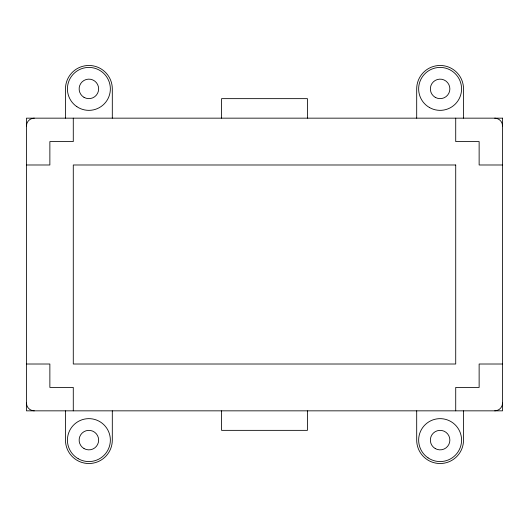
<?xml version="1.0" encoding="UTF-8"?>
<svg xmlns="http://www.w3.org/2000/svg" width="529" height="529" viewBox="0 0 529 529"><rect width="100%" height="100%" fill="white"/><g stroke="black" fill="none" stroke-linecap="round" stroke-linejoin="round"><path stroke-width="0.79" d="M26.45 164.988L49.865 164.988L49.865 141.574L73.28 141.574L73.28 118.159M502.55 164.988L479.135 164.988L479.135 141.574L455.72 141.574L455.72 118.159M26.45 364.012L49.865 364.012L49.865 387.426L73.28 387.426L73.28 410.841M502.55 364.012L479.135 364.012L479.135 387.426L455.72 387.426L455.72 410.841M463.523 118.159L463.523 88.892A23.415 23.415 0 0 0 440.108 65.477A23.415 23.415 0 0 0 416.693 88.892L416.693 118.159M463.523 410.841L463.523 440.108A23.415 23.415 0 0 1 440.108 463.523A23.415 23.415 0 0 1 416.693 440.108L416.693 410.841M307.428 118.159L307.428 98.645L221.572 98.645L221.572 118.159M307.428 410.841L307.428 430.355L221.572 430.355L221.572 410.841M112.307 118.159L112.307 88.892A23.415 23.415 0 0 0 88.892 65.477A23.415 23.415 0 0 0 65.477 88.892L65.477 118.159M112.307 410.841L112.307 440.108A23.415 23.415 0 0 1 88.892 463.523A23.415 23.415 0 0 1 65.477 440.108L65.477 410.841M34.253 410.841A7.803 7.803 0 0 1 26.45 403.038M494.747 118.159A7.803 7.803 0 0 1 502.55 125.962M26.45 125.962A7.803 7.803 0 0 1 34.253 118.159M502.55 403.038A7.803 7.803 0 0 1 494.747 410.841M502.55 118.159L26.45 118.159L26.45 410.841L502.55 410.841L502.55 118.159M455.72 164.988L73.28 164.988L73.28 364.012L455.72 364.012L455.72 164.988M435.235 448.559A9.753 9.753 0 0 0 449.868 440.108A9.753 9.753 0 0 0 435.235 431.664A9.753 9.753 0 0 0 435.235 448.559M428.08 457.883A21.464 21.464 0 0 0 461.519 441.642A21.464 21.464 0 0 0 430.732 420.806A21.464 21.464 0 0 0 428.08 457.883M84.012 448.559A9.753 9.753 0 0 0 98.645 440.108A9.753 9.753 0 0 0 84.012 431.664A9.753 9.753 0 0 0 84.012 448.559M78.16 458.696A21.464 21.464 0 0 0 110.356 440.108A21.464 21.464 0 0 0 78.16 421.52A21.464 21.464 0 0 0 78.16 458.696M435.235 97.336A9.753 9.753 0 0 0 449.868 88.892A9.753 9.753 0 0 0 435.235 80.441A9.753 9.753 0 0 0 435.235 97.336M429.376 107.48A21.464 21.464 0 0 0 461.572 88.892A21.464 21.464 0 0 0 429.376 70.304A21.464 21.464 0 0 0 429.376 107.48M84.012 97.336A9.753 9.753 0 0 0 98.645 88.892A9.753 9.753 0 0 0 84.012 80.441A9.753 9.753 0 0 0 84.012 97.336M76.857 106.666A21.464 21.464 0 0 0 110.297 90.419A21.464 21.464 0 0 0 79.509 69.583A21.464 21.464 0 0 0 76.857 106.666"/></g></svg>
